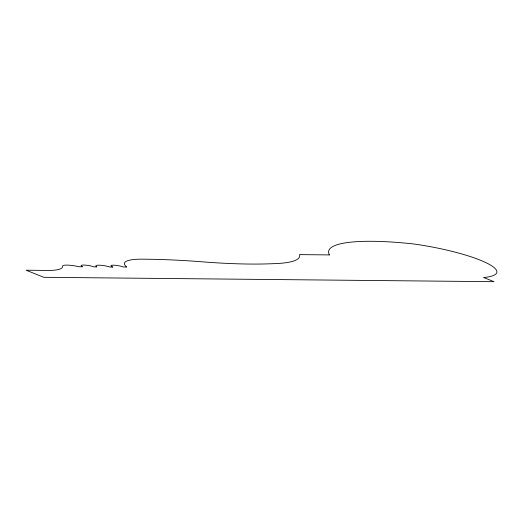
<?xml version="1.0" encoding="UTF-8"?>
<svg xmlns="http://www.w3.org/2000/svg" width="523" height="523" viewBox="0 0 523 523"><rect width="100%" height="100%" fill="white"/><g stroke="black" fill="none" stroke-linecap="round" stroke-linejoin="round"><path stroke-width="0.78" d="M329.412 254.91L299.587 254.623A95.193 17.841 10.2 0 1 272.901 263.684A231.558 43.389 10.2 0 1 200.106 261.644A282.897 53.013 10.2 0 0 144.773 259.205A52.764 9.885 10.2 0 0 126.736 267.018L123.297 266.985A7.263 1.36 10.2 0 0 113.19 265.174A7.263 1.36 10.2 0 0 112.883 267.076L110.02 267.044A8.983 1.687 10.2 0 0 98.919 265.174A8.983 1.687 10.2 0 0 96.827 266.92L93.957 266.887A7.662 1.438 10.2 0 0 83.752 265.037A7.662 1.438 10.2 0 0 82.484 266.776L79.045 266.743A12.676 2.373 10.2 0 0 62.59 266.2A47.286 8.858 10.2 0 1 41.637 270.378L26.15 270.228L43.775 277.301L494.019 281.681L483.677 277.53A71.886 13.467 10.2 0 0 485.88 262.631A71.886 13.467 10.2 0 0 413.445 243.934A126.363 23.679 10.2 0 0 329.412 254.91"/></g></svg>
